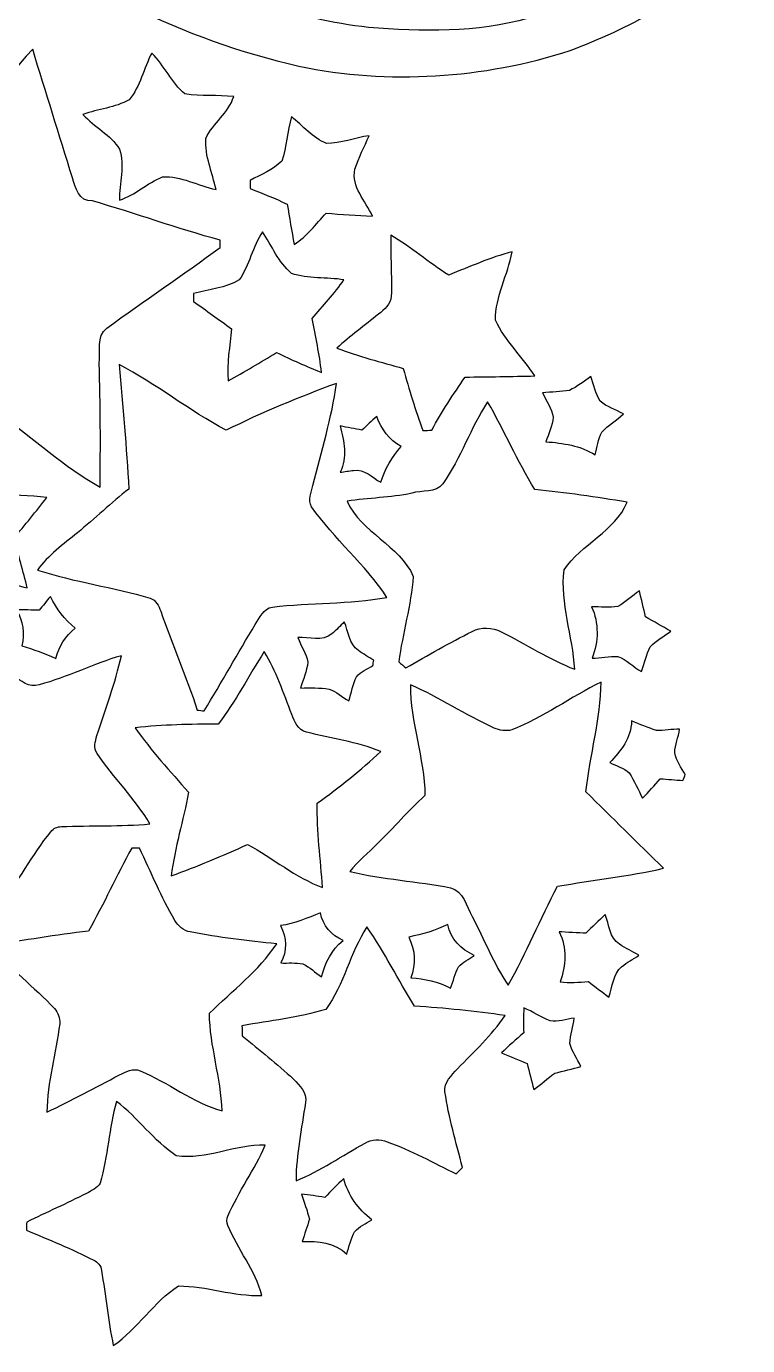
# Model space of a CAD drawing. Header units: centimetres. Extents: x -9.5 to 9.3, y -15.6 to 14.5.
# Drawn here: x -0.2 to 9.25, y -15.61 to 1.68 of the extents above; entities that cross this region are included whole.
import ezdxf

# ---------------------------------------------------------------- set-up
doc = ezdxf.new("R2010")
doc.units = ezdxf.units.CM
doc.header["$MEASUREMENT"] = 0
doc.layers.add('Layer 1', color=7, linetype='Continuous')

msp = doc.modelspace()

# ---------------------------------------------------------------- linework, layer by layer
at = {"layer": 'Layer 1', "color": 8}
for points, knots in [([(0.01517, 14.34324), (0.11712, 14.46036), (0.27376, 14.41909), (0.40922, 14.43073), (0.40922, 14.43073), (0.42968, 14.15415), (0.44027, 13.87722), (0.44168, 13.59958), (0.44168, 13.59958), (0.44415, 10.24961), (0.43427, 6.89857), (0.44521, 3.54894), (0.44521, 3.54894), (1.14018, 4.15502), (1.66723, 4.93254), (2.3682, 5.53438), (2.3682, 5.53438), (2.91289, 6.02827), (3.59022, 6.37117), (4.30953, 6.52074), (4.30953, 6.52074), (4.70041, 6.58283), (5.11881, 6.63469), (5.49522, 6.47947), (5.49522, 6.47947), (5.79473, 6.35882), (6.06778, 6.13904), (6.19372, 5.8353), (6.19372, 5.8353), (6.48723, 5.26415), (6.35317, 4.56106), (6.01486, 4.03931), (6.01486, 4.03931), (5.72664, 3.57681), (5.27826, 3.23709), (4.79425, 3.00073), (4.79425, 3.00073), (3.77896, 2.56364), (2.64654, 2.65606), (1.57021, 2.60385), (1.57021, 2.60385), (1.57092, 2.57528), (1.57268, 2.51883), (1.57339, 2.49026), (1.57339, 2.49026), (2.44687, 2.1276), (3.33693, 1.77059), (4.2859, 1.67146), (4.2859, 1.67146), (4.98404, 1.61325), (5.70442, 1.59844), (6.38422, 1.79246), (6.38422, 1.79246), (7.24076, 1.99566), (8.04122, 2.40312), (8.73301, 2.94428), (8.73301, 2.94428), (8.84802, 3.03989), (8.99089, 3.08822), (9.12918, 3.14078), (9.12918, 3.14078), (9.17434, 3.06634), (9.23325, 2.99579), (9.25371, 2.90901), (9.25371, 2.90901), (9.24842, 2.77671), (9.1627, 2.65994), (9.0618, 2.58022), (9.0618, 2.58022), (8.42292, 2.06199), (7.6962, 1.65594), (6.92714, 1.36737), (6.92714, 1.36737), (5.78697, 0.99801), (4.55048, 0.92075), (3.37502, 1.16134), (3.37502, 1.16134), (2.61514, 1.33809), (1.87466, 1.59773), (1.17898, 1.95227), (1.17898, 1.95227), (0.81104, 2.12337), (0.48613, 2.40806), (0.09525, 2.51531), (0.09525, 2.51531), (-0.42122, 2.13219), (-0.96061, 1.77059), (-1.55646, 1.52012), (-1.55646, 1.52012), (-2.54, 1.06574), (-3.58563, 0.74401), (-4.65384, 0.56515), (-4.65384, 0.56515), (-5.51674, 0.44626), (-6.41421, 0.41275), (-7.25488, 0.67733), (-7.25488, 0.67733), (-8.02076, 0.91264), (-8.82086, 1.20544), (-9.39094, 1.79211), (-9.39094, 1.79211), (-9.52006, 1.89689), (-9.44316, 2.06269), (-9.3786, 2.17876), (-9.3786, 2.17876), (-9.3218, 2.29623), (-9.19339, 2.39959), (-9.05722, 2.37031), (-9.05722, 2.37031), (-8.91434, 2.2987), (-8.81063, 2.17099), (-8.68504, 2.07504), (-8.68504, 2.07504), (-8.02005, 1.52823), (-7.1695, 1.29011), (-6.33801, 1.13736), (-6.33801, 1.13736), (-5.34, 0.96802), (-4.32999, 1.16311), (-3.36691, 1.42558), (-3.36691, 1.42558), (-2.35585, 1.71697), (-1.34832, 2.09197), (-0.48013, 2.69769), (-0.48013, 2.69769), (-1.18075, 2.8889), (-1.91558, 2.75237), (-2.62855, 2.8388), (-2.62855, 2.8388), (-3.41806, 2.93793), (-4.23192, 3.13055), (-4.87292, 3.62832), (-4.87292, 3.62832), (-5.49134, 4.10034), (-5.85682, 4.98193), (-5.55484, 5.73193), (-5.55484, 5.73193), (-5.42325, 6.13234), (-5.12974, 6.45619), (-4.78861, 6.69184), (-4.78861, 6.69184), (-4.28872, 6.9596), (-3.69147, 6.98712), (-3.14396, 6.87776), (-3.14396, 6.87776), (-2.38125, 6.69607), (-1.75013, 6.17961), (-1.22978, 5.61375), (-1.22978, 5.61375), (-0.78881, 5.14315), (-0.47061, 4.57835), (-0.16828, 4.01355), (-0.16828, 4.01355), (-0.09878, 4.572), (-0.12629, 5.13609), (-0.12241, 5.69736), (-0.12241, 5.69736), (-0.13547, 8.39505), (-0.10054, 11.09345), (-0.14146, 13.79079), (-0.14146, 13.79079), (-0.11077, 13.97353), (-0.18627, 14.23282), (0.01517, 14.34324), (0.01517, 14.34324), (0.01517, 14.34324), (0.01517, 14.34324), (0.01517, 14.34324)], [0, 0, 0, 0, 0.02325581, 0.02325581, 0.02325581, 0.02325581, 0.04651163, 0.04651163, 0.04651163, 0.04651163, 0.06976744, 0.06976744, 0.06976744, 0.06976744, 0.09302326, 0.09302326, 0.09302326, 0.09302326, 0.11627907, 0.11627907, 0.11627907, 0.11627907, 0.13953488, 0.13953488, 0.13953488, 0.13953488, 0.1627907, 0.1627907, 0.1627907, 0.1627907, 0.18604651, 0.18604651, 0.18604651, 0.18604651, 0.20930233, 0.20930233, 0.20930233, 0.20930233, 0.23255814, 0.23255814, 0.23255814, 0.23255814, 0.25581395, 0.25581395, 0.25581395, 0.25581395, 0.27906977, 0.27906977, 0.27906977, 0.27906977, 0.30232558, 0.30232558, 0.30232558, 0.30232558, 0.3255814, 0.3255814, 0.3255814, 0.3255814, 0.34883721, 0.34883721, 0.34883721, 0.34883721, 0.37209302, 0.37209302, 0.37209302, 0.37209302, 0.39534884, 0.39534884, 0.39534884, 0.39534884, 0.41860465, 0.41860465, 0.41860465, 0.41860465, 0.44186047, 0.44186047, 0.44186047, 0.44186047, 0.46511628, 0.46511628, 0.46511628, 0.46511628, 0.48837209, 0.48837209, 0.48837209, 0.48837209, 0.51162791, 0.51162791, 0.51162791, 0.51162791, 0.53488372, 0.53488372, 0.53488372, 0.53488372, 0.55813953, 0.55813953, 0.55813953, 0.55813953, 0.58139535, 0.58139535, 0.58139535, 0.58139535, 0.60465116, 0.60465116, 0.60465116, 0.60465116, 0.62790698, 0.62790698, 0.62790698, 0.62790698, 0.65116279, 0.65116279, 0.65116279, 0.65116279, 0.6744186, 0.6744186, 0.6744186, 0.6744186, 0.69767442, 0.69767442, 0.69767442, 0.69767442, 0.72093023, 0.72093023, 0.72093023, 0.72093023, 0.74418605, 0.74418605, 0.74418605, 0.74418605, 0.76744186, 0.76744186, 0.76744186, 0.76744186, 0.79069767, 0.79069767, 0.79069767, 0.79069767, 0.81395349, 0.81395349, 0.81395349, 0.81395349, 0.8372093, 0.8372093, 0.8372093, 0.8372093, 0.86046512, 0.86046512, 0.86046512, 0.86046512, 0.88372093, 0.88372093, 0.88372093, 0.88372093, 0.90697674, 0.90697674, 0.90697674, 0.90697674, 0.93023256, 0.93023256, 0.93023256, 0.93023256, 0.95348837, 0.95348837, 0.95348837, 0.95348837, 1, 1, 1, 1]), ([(-1.27635, -0.20602), (-0.84737, 0.29104), (-0.57644, 0.91475), (-0.11289, 1.38324), (-0.11289, 1.38324), (0.05715, 0.82162), (0.23354, 0.26176), (0.4064, -0.29951), (0.4064, -0.29951), (0.45014, -0.42757), (0.48225, -0.6163), (0.66993, -0.60431), (0.66993, -0.60431), (1.23155, -0.76376), (1.77976, -0.96696), (2.34315, -1.11831), (2.34315, -1.11831), (2.3435, -1.14194), (2.34386, -1.18921), (2.34421, -1.21285), (2.34421, -1.21285), (1.8542, -1.57339), (1.34902, -1.91276), (0.85796, -2.27118), (0.85796, -2.27118), (0.71649, -2.37843), (0.77788, -2.58269), (0.75741, -2.73297), (0.75741, -2.73297), (0.77505, -3.27378), (0.77505, -3.81459), (0.76906, -4.35575), (0.76906, -4.35575), (0.29563, -4.08869), (-0.1016, -3.71193), (-0.54645, -3.4036), (-0.54645, -3.4036), (-0.67275, -3.33163), (-0.7934, -3.17288), (-0.95568, -3.20851), (-0.95568, -3.20851), (-1.55822, -3.39231), (-2.13572, -3.65513), (-2.74849, -3.80612), (-2.74849, -3.80612), (-2.58374, -3.21522), (-2.35797, -2.64372), (-2.17029, -2.06022), (-2.17029, -2.06022), (-2.15406, -1.99072), (-2.12443, -1.91135), (-2.16359, -1.84468), (-2.16359, -1.84468), (-2.51178, -1.29152), (-2.95698, -0.80363), (-3.28507, -0.23813), (-3.28507, -0.23813), (-2.67899, -0.22225), (-2.07257, -0.22578), (-1.4665, -0.248), (-1.4665, -0.248), (-1.40229, -0.24659), (-1.32644, -0.25612), (-1.27635, -0.20602)], [0, 0, 0, 0, 0.05882353, 0.05882353, 0.05882353, 0.05882353, 0.11764706, 0.11764706, 0.11764706, 0.11764706, 0.17647059, 0.17647059, 0.17647059, 0.17647059, 0.23529412, 0.23529412, 0.23529412, 0.23529412, 0.29411765, 0.29411765, 0.29411765, 0.29411765, 0.35294118, 0.35294118, 0.35294118, 0.35294118, 0.41176471, 0.41176471, 0.41176471, 0.41176471, 0.47058824, 0.47058824, 0.47058824, 0.47058824, 0.52941176, 0.52941176, 0.52941176, 0.52941176, 0.58823529, 0.58823529, 0.58823529, 0.58823529, 0.64705882, 0.64705882, 0.64705882, 0.64705882, 0.70588235, 0.70588235, 0.70588235, 0.70588235, 0.76470588, 0.76470588, 0.76470588, 0.76470588, 0.82352941, 0.82352941, 0.82352941, 0.82352941, 0.88235294, 0.88235294, 0.88235294, 0.88235294, 1, 1, 1, 1]), ([(1.44639, 1.33491), (1.61114, 1.17404), (1.70462, 0.94615), (1.88172, 0.79869), (1.88172, 0.79869), (2.09232, 0.76588), (2.30752, 0.78528), (2.51989, 0.76482), (2.51989, 0.76482), (2.45357, 0.54575), (2.24614, 0.41734), (2.15547, 0.21449), (2.15547, 0.21449), (2.1403, -0.01764), (2.24049, -0.23178), (2.28812, -0.45403), (2.28812, -0.45403), (2.05105, -0.41028), (1.83444, -0.26917), (1.58679, -0.28857), (1.58679, -0.28857), (1.38783, -0.36759), (1.22978, -0.5274), (1.02376, -0.59337), (1.02376, -0.59337), (1.01882, -0.37218), (1.09643, -0.14076), (1.02306, 0.07267), (1.02306, 0.07267), (0.91087, 0.26811), (0.69074, 0.36442), (0.54469, 0.53093), (0.54469, 0.53093), (0.74471, 0.59937), (0.96449, 0.61807), (1.15111, 0.72108), (1.15111, 0.72108), (1.29399, 0.90064), (1.34232, 1.13312), (1.44639, 1.33491)], [0, 0, 0, 0, 0.09090909, 0.09090909, 0.09090909, 0.09090909, 0.18181818, 0.18181818, 0.18181818, 0.18181818, 0.27272727, 0.27272727, 0.27272727, 0.27272727, 0.36363636, 0.36363636, 0.36363636, 0.36363636, 0.45454545, 0.45454545, 0.45454545, 0.45454545, 0.54545455, 0.54545455, 0.54545455, 0.54545455, 0.63636364, 0.63636364, 0.63636364, 0.63636364, 0.72727273, 0.72727273, 0.72727273, 0.72727273, 0.81818182, 0.81818182, 0.81818182, 0.81818182, 1, 1, 1, 1]), ([(3.14889, -0.0822), (3.21698, 0.10513), (3.22298, 0.30939), (3.2766, 0.5013), (3.2766, 0.5013), (3.42618, 0.381), (3.55318, 0.22225), (3.73592, 0.15028), (3.73592, 0.15028), (3.92501, 0.1457), (4.10633, 0.22789), (4.29401, 0.24977), (4.29401, 0.24977), (4.23404, 0.10372), (4.15537, -0.03528), (4.10916, -0.18662), (4.10916, -0.18662), (4.05518, -0.42333), (4.25062, -0.60043), (4.3374, -0.80186), (4.3374, -0.80186), (4.13456, -0.79869), (3.93206, -0.77929), (3.73027, -0.76306), (3.73027, -0.76306), (3.59974, -0.90911), (3.47698, -1.06609), (3.31258, -1.17616), (3.31258, -1.17616), (3.27978, -0.99977), (3.25014, -0.82303), (3.22157, -0.64594), (3.22157, -0.64594), (3.06176, -0.57079), (2.89772, -0.50659), (2.73438, -0.44062), (2.73438, -0.44062), (2.73438, -0.41416), (2.73473, -0.36089), (2.73473, -0.33443), (2.73473, -0.33443), (2.87584, -0.25718), (3.03565, -0.20038), (3.14889, -0.0822)], [0, 0, 0, 0, 0.08333333, 0.08333333, 0.08333333, 0.08333333, 0.16666667, 0.16666667, 0.16666667, 0.16666667, 0.25, 0.25, 0.25, 0.25, 0.33333333, 0.33333333, 0.33333333, 0.33333333, 0.41666667, 0.41666667, 0.41666667, 0.41666667, 0.5, 0.5, 0.5, 0.5, 0.58333333, 0.58333333, 0.58333333, 0.58333333, 0.66666667, 0.66666667, 0.66666667, 0.66666667, 0.75, 0.75, 0.75, 0.75, 0.83333333, 0.83333333, 0.83333333, 0.83333333, 1, 1, 1, 1]), ([(2.59186, -1.63901), (2.72732, -1.44709), (2.76578, -1.20297), (2.89913, -1.00859), (2.89913, -1.00859), (3.01872, -1.19274), (3.10727, -1.40899), (3.27731, -1.55293), (3.27731, -1.55293), (3.49568, -1.63195), (3.73697, -1.59949), (3.96452, -1.63865), (3.96452, -1.63865), (3.83999, -1.81892), (3.68653, -1.97591), (3.5493, -2.1463), (3.5493, -2.1463), (3.59057, -2.38054), (3.64525, -2.61267), (3.66959, -2.85044), (3.66959, -2.85044), (3.47027, -2.77283), (3.27554, -2.68323), (3.08222, -2.59256), (3.08222, -2.59256), (2.87161, -2.71815), (2.66136, -2.8448), (2.44581, -2.96192), (2.44581, -2.96192), (2.42746, -2.73297), (2.4705, -2.50613), (2.49132, -2.2793), (2.49132, -2.2793), (2.32516, -2.16041), (2.15935, -2.04047), (1.99425, -1.92017), (1.99425, -1.92017), (1.99461, -1.89477), (1.99496, -1.84397), (1.99531, -1.81857), (1.99531, -1.81857), (2.19287, -1.7586), (2.41406, -1.74907), (2.59186, -1.63901)], [0, 0, 0, 0, 0.08333333, 0.08333333, 0.08333333, 0.08333333, 0.16666667, 0.16666667, 0.16666667, 0.16666667, 0.25, 0.25, 0.25, 0.25, 0.33333333, 0.33333333, 0.33333333, 0.33333333, 0.41666667, 0.41666667, 0.41666667, 0.41666667, 0.5, 0.5, 0.5, 0.5, 0.58333333, 0.58333333, 0.58333333, 0.58333333, 0.66666667, 0.66666667, 0.66666667, 0.66666667, 0.75, 0.75, 0.75, 0.75, 0.83333333, 0.83333333, 0.83333333, 0.83333333, 1, 1, 1, 1]), ([(4.57729, -1.05339), (4.84434, -1.2065), (5.07471, -1.41393), (5.33682, -1.5748), (5.33682, -1.5748), (5.61164, -1.46826), (5.88116, -1.34408), (6.16797, -1.27106), (6.16797, -1.27106), (6.11223, -1.57445), (5.94995, -1.85349), (5.94924, -2.16711), (5.94924, -2.16711), (6.07907, -2.43769), (6.30061, -2.64795), (6.46501, -2.89701), (6.46501, -2.89701), (6.16056, -2.90583), (5.85646, -2.90971), (5.55272, -2.91253), (5.55272, -2.91253), (5.39926, -3.13902), (5.24051, -3.36338), (5.11669, -3.60821), (5.11669, -3.60821), (5.07718, -3.60998), (5.03802, -3.61244), (4.99921, -3.61491), (4.99921, -3.61491), (4.90149, -3.34751), (4.81789, -3.07481), (4.74133, -2.80106), (4.74133, -2.80106), (4.451, -2.71357), (4.15466, -2.64478), (3.87209, -2.53224), (3.87209, -2.53224), (4.04707, -2.37596), (4.23333, -2.23308), (4.41889, -2.0895), (4.41889, -2.0895), (4.49298, -2.02812), (4.58011, -1.95827), (4.58505, -1.85385), (4.58505, -1.85385), (4.5907, -1.58679), (4.57553, -1.31974), (4.57729, -1.05339)], [0, 0, 0, 0, 0.07692308, 0.07692308, 0.07692308, 0.07692308, 0.15384615, 0.15384615, 0.15384615, 0.15384615, 0.23076923, 0.23076923, 0.23076923, 0.23076923, 0.30769231, 0.30769231, 0.30769231, 0.30769231, 0.38461538, 0.38461538, 0.38461538, 0.38461538, 0.46153846, 0.46153846, 0.46153846, 0.46153846, 0.53846154, 0.53846154, 0.53846154, 0.53846154, 0.61538462, 0.61538462, 0.61538462, 0.61538462, 0.69230769, 0.69230769, 0.69230769, 0.69230769, 0.76923077, 0.76923077, 0.76923077, 0.76923077, 0.84615385, 0.84615385, 0.84615385, 0.84615385, 1, 1, 1, 1]), ([(1.01706, -2.74884), (1.50671, -2.99932), (1.93322, -3.35562), (2.42182, -3.60962), (2.42182, -3.60962), (2.88996, -3.37502), (3.37679, -3.17606), (3.86821, -2.99544), (3.86821, -2.99544), (3.80436, -3.44981), (3.66748, -3.88902), (3.55565, -4.33282), (3.55565, -4.33282), (3.54401, -4.42383), (3.48791, -4.52614), (3.54013, -4.61222), (3.54013, -4.61222), (3.83752, -5.03379), (4.2418, -5.37034), (4.52755, -5.80037), (4.52755, -5.80037), (4.0319, -5.89033), (3.52531, -5.86881), (3.02648, -5.92631), (3.02648, -5.92631), (2.90936, -5.94466), (2.86209, -6.06919), (2.80211, -6.15491), (2.80211, -6.15491), (2.57634, -6.53097), (2.3622, -6.91409), (2.13254, -7.28768), (2.13254, -7.28768), (2.10996, -7.28521), (2.06516, -7.28063), (2.04294, -7.27816), (2.04294, -7.27816), (1.89865, -6.84001), (1.71521, -6.41632), (1.56422, -5.98099), (1.56422, -5.98099), (1.53705, -5.91326), (1.50248, -5.83389), (1.42734, -5.8106), (1.42734, -5.8106), (0.94015, -5.66526), (0.43251, -5.59999), (-0.05115, -5.4416), (-0.05115, -5.4416), (0.08925, -5.2451), (0.28857, -5.10469), (0.47272, -4.95229), (0.47272, -4.95229), (0.70132, -4.76638), (0.91228, -4.55895), (1.14723, -4.38044), (1.14723, -4.38044), (1.11654, -3.8354), (1.06468, -3.29212), (1.01706, -2.74884)], [0, 0, 0, 0, 0.0625, 0.0625, 0.0625, 0.0625, 0.125, 0.125, 0.125, 0.125, 0.1875, 0.1875, 0.1875, 0.1875, 0.25, 0.25, 0.25, 0.25, 0.3125, 0.3125, 0.3125, 0.3125, 0.375, 0.375, 0.375, 0.375, 0.4375, 0.4375, 0.4375, 0.4375, 0.5, 0.5, 0.5, 0.5, 0.5625, 0.5625, 0.5625, 0.5625, 0.625, 0.625, 0.625, 0.625, 0.6875, 0.6875, 0.6875, 0.6875, 0.75, 0.75, 0.75, 0.75, 0.8125, 0.8125, 0.8125, 0.8125, 0.875, 0.875, 0.875, 0.875, 1, 1, 1, 1]), ([(6.92009, -3.08857), (7.01957, -3.03706), (7.10953, -2.96933), (7.2009, -2.90513), (7.2009, -2.90513), (7.23935, -3.01272), (7.25558, -3.13161), (7.32155, -3.22721), (7.32155, -3.22721), (7.40763, -3.30623), (7.52546, -3.33869), (7.62635, -3.39513), (7.62635, -3.39513), (7.53745, -3.48192), (7.42491, -3.54224), (7.34307, -3.63573), (7.34307, -3.63573), (7.29333, -3.72674), (7.28486, -3.83364), (7.2577, -3.93383), (7.2577, -3.93383), (7.06296, -3.81), (6.83613, -3.77649), (6.61106, -3.76096), (6.61106, -3.76096), (6.64598, -3.65513), (6.69678, -3.55212), (6.7056, -3.43994), (6.7056, -3.43994), (6.68902, -3.32281), (6.61458, -3.22439), (6.56766, -3.1182), (6.56766, -3.1182), (6.68549, -3.10762), (6.80226, -3.10444), (6.92009, -3.08857)], [0, 0, 0, 0, 0.1, 0.1, 0.1, 0.1, 0.2, 0.2, 0.2, 0.2, 0.3, 0.3, 0.3, 0.3, 0.4, 0.4, 0.4, 0.4, 0.5, 0.5, 0.5, 0.5, 0.6, 0.6, 0.6, 0.6, 0.7, 0.7, 0.7, 0.7, 0.8, 0.8, 0.8, 0.8, 1, 1, 1, 1]), ([(5.26133, -4.31094), (5.49416, -3.97404), (5.62504, -3.57964), (5.84729, -3.23603), (5.84729, -3.23603), (6.06284, -3.61421), (6.23746, -4.01461), (6.46395, -4.38644), (6.46395, -4.38644), (6.86964, -4.42419), (7.27181, -4.48945), (7.67468, -4.55048), (7.67468, -4.55048), (7.51911, -4.93642), (7.07108, -5.10046), (6.85024, -5.43877), (6.85024, -5.43877), (6.79379, -5.87693), (6.96348, -6.30626), (6.98888, -6.74229), (6.98888, -6.74229), (6.65092, -6.61282), (6.34682, -6.41209), (6.02509, -6.24981), (6.02509, -6.24981), (5.90691, -6.19266), (5.76086, -6.18102), (5.64339, -6.24522), (5.64339, -6.24522), (5.35093, -6.39763), (5.0606, -6.55602), (4.77732, -6.72536), (4.77732, -6.72536), (4.74557, -6.6989), (4.71417, -6.67314), (4.68277, -6.64704), (4.68277, -6.64704), (4.73251, -6.27098), (4.84505, -5.90303), (4.87151, -5.5245), (4.87151, -5.5245), (4.693, -5.11175), (4.18747, -4.95124), (4.00614, -4.53849), (4.00614, -4.53849), (4.28731, -4.49721), (4.57271, -4.49263), (4.85211, -4.43618), (4.85211, -4.43618), (4.98157, -4.38926), (5.16996, -4.43759), (5.26133, -4.31094)], [0, 0, 0, 0, 0.07142857, 0.07142857, 0.07142857, 0.07142857, 0.14285714, 0.14285714, 0.14285714, 0.14285714, 0.21428571, 0.21428571, 0.21428571, 0.21428571, 0.28571429, 0.28571429, 0.28571429, 0.28571429, 0.35714286, 0.35714286, 0.35714286, 0.35714286, 0.42857143, 0.42857143, 0.42857143, 0.42857143, 0.5, 0.5, 0.5, 0.5, 0.57142857, 0.57142857, 0.57142857, 0.57142857, 0.64285714, 0.64285714, 0.64285714, 0.64285714, 0.71428571, 0.71428571, 0.71428571, 0.71428571, 0.78571429, 0.78571429, 0.78571429, 0.78571429, 0.85714286, 0.85714286, 0.85714286, 0.85714286, 1, 1, 1, 1]), ([(4.19982, -3.60856), (4.26367, -3.54718), (4.32788, -3.4865), (4.39455, -3.42829), (4.39455, -3.42829), (4.45523, -3.59269), (4.55577, -3.74015), (4.71523, -3.82199), (4.71523, -3.82199), (4.59246, -3.95817), (4.5018, -4.11586), (4.44747, -4.29189), (4.44747, -4.29189), (4.33529, -4.22945), (4.23157, -4.1088), (4.09081, -4.13667), (4.09081, -4.13667), (4.03119, -4.14267), (3.97228, -4.15219), (3.91336, -4.15996), (3.91336, -4.15996), (4.01249, -3.96416), (3.96769, -3.75426), (3.91548, -3.55353), (3.91548, -3.55353), (4.01073, -3.57293), (4.10316, -3.59022), (4.19982, -3.60856)], [0, 0, 0, 0, 0.125, 0.125, 0.125, 0.125, 0.25, 0.25, 0.25, 0.25, 0.375, 0.375, 0.375, 0.375, 0.5, 0.5, 0.5, 0.5, 0.625, 0.625, 0.625, 0.625, 0.75, 0.75, 0.75, 0.75, 1, 1, 1, 1]), ([(-1.06645, -3.93559), (-1.02588, -3.93629), (-0.98531, -3.93735), (-0.94439, -3.93876), (-0.94439, -3.93876), (-0.83608, -4.11092), (-0.72637, -4.28272), (-0.6156, -4.45382), (-0.6156, -4.45382), (-0.38629, -4.46264), (-0.15558, -4.46299), (0.07338, -4.48945), (0.07338, -4.48945), (-0.06809, -4.67289), (-0.21696, -4.85105), (-0.36301, -5.03096), (-0.36301, -5.03096), (-0.30021, -5.24475), (-0.23742, -5.45888), (-0.18627, -5.67619), (-0.18627, -5.67619), (-0.41628, -5.6261), (-0.62653, -5.49592), (-0.85972, -5.46664), (-0.85972, -5.46664), (-1.04987, -5.5372), (-1.19839, -5.68678), (-1.36031, -5.80566), (-1.36031, -5.80566), (-1.37654, -5.79508), (-1.4097, -5.77427), (-1.42593, -5.76368), (-1.42593, -5.76368), (-1.44745, -5.55131), (-1.36807, -5.32095), (-1.44886, -5.11669), (-1.44886, -5.11669), (-1.59068, -4.95759), (-1.79211, -4.86163), (-1.92229, -4.69018), (-1.92229, -4.69018), (-1.71556, -4.61116), (-1.47673, -4.61081), (-1.28164, -4.50356), (-1.28164, -4.50356), (-1.17193, -4.33423), (-1.12818, -4.1275), (-1.06645, -3.93559)], [0, 0, 0, 0, 0.07692308, 0.07692308, 0.07692308, 0.07692308, 0.15384615, 0.15384615, 0.15384615, 0.15384615, 0.23076923, 0.23076923, 0.23076923, 0.23076923, 0.30769231, 0.30769231, 0.30769231, 0.30769231, 0.38461538, 0.38461538, 0.38461538, 0.38461538, 0.46153846, 0.46153846, 0.46153846, 0.46153846, 0.53846154, 0.53846154, 0.53846154, 0.53846154, 0.61538462, 0.61538462, 0.61538462, 0.61538462, 0.69230769, 0.69230769, 0.69230769, 0.69230769, 0.76923077, 0.76923077, 0.76923077, 0.76923077, 0.84615385, 0.84615385, 0.84615385, 0.84615385, 1, 1, 1, 1]), ([(-0.02822, -5.969), (0.01976, -5.90832), (0.06809, -5.84835), (0.11747, -5.78944), (0.11747, -5.78944), (0.19756, -5.9496), (0.30515, -6.09071), (0.44344, -6.20571), (0.44344, -6.20571), (0.31538, -6.30661), (0.22895, -6.44172), (0.18733, -6.60012), (0.18733, -6.60012), (0.04586, -6.52956), (-0.10583, -6.48406), (-0.25576, -6.43678), (-0.25576, -6.43678), (-0.21343, -6.2738), (-0.2413, -6.1087), (-0.32456, -5.96336), (-0.32456, -5.96336), (-0.22543, -5.96441), (-0.12841, -5.96512), (-0.02822, -5.969)], [0, 0, 0, 0, 0.14285714, 0.14285714, 0.14285714, 0.14285714, 0.28571429, 0.28571429, 0.28571429, 0.28571429, 0.42857143, 0.42857143, 0.42857143, 0.42857143, 0.57142857, 0.57142857, 0.57142857, 0.57142857, 0.71428571, 0.71428571, 0.71428571, 0.71428571, 1, 1, 1, 1]), ([(7.55438, -5.92032), (7.65634, -5.86387), (7.73959, -5.77956), (7.83519, -5.71359), (7.83519, -5.71359), (7.86342, -5.82754), (7.88917, -5.94113), (7.91774, -6.05614), (7.91774, -6.05614), (8.0264, -6.11964), (8.13682, -6.18102), (8.24724, -6.2424), (8.24724, -6.2424), (8.15728, -6.3119), (8.05251, -6.36411), (7.97701, -6.45019), (7.97701, -6.45019), (7.92586, -6.55179), (7.90081, -6.66644), (7.86236, -6.77369), (7.86236, -6.77369), (7.75723, -6.7116), (7.67009, -6.61776), (7.55438, -6.57613), (7.55438, -6.57613), (7.44114, -6.57049), (7.32896, -6.59412), (7.21607, -6.59694), (7.21607, -6.59694), (7.30215, -6.37893), (7.30638, -6.13728), (7.20937, -5.92208), (7.20937, -5.92208), (7.32402, -5.92173), (7.44008, -5.94007), (7.55438, -5.92032)], [0, 0, 0, 0, 0.1, 0.1, 0.1, 0.1, 0.2, 0.2, 0.2, 0.2, 0.3, 0.3, 0.3, 0.3, 0.4, 0.4, 0.4, 0.4, 0.5, 0.5, 0.5, 0.5, 0.6, 0.6, 0.6, 0.6, 0.7, 0.7, 0.7, 0.7, 0.8, 0.8, 0.8, 0.8, 1, 1, 1, 1]), ([(3.80682, -6.27733), (3.86468, -6.22935), (3.91583, -6.17361), (3.9691, -6.12069), (3.9691, -6.12069), (4.02272, -6.24875), (4.03225, -6.41103), (4.15431, -6.4957), (4.15431, -6.4957), (4.21816, -6.54297), (4.28731, -6.58248), (4.35504, -6.62481), (4.35504, -6.62481), (4.35222, -6.64245), (4.34657, -6.67738), (4.34375, -6.69502), (4.34375, -6.69502), (4.27002, -6.73876), (4.18641, -6.77333), (4.12926, -6.83966), (4.12926, -6.83966), (4.07776, -6.93808), (4.064, -7.05238), (4.02837, -7.15751), (4.02837, -7.15751), (3.94229, -7.106), (3.86503, -7.03792), (3.77084, -7.00193), (3.77084, -7.00193), (3.64596, -6.98253), (3.52143, -6.985), (3.39654, -6.98888), (3.39654, -6.98888), (3.42865, -6.87634), (3.4798, -6.76769), (3.49074, -6.65057), (3.49074, -6.65057), (3.47098, -6.5345), (3.40219, -6.43467), (3.35844, -6.32742), (3.35844, -6.32742), (3.50591, -6.31472), (3.68476, -6.38669), (3.80682, -6.27733)], [0, 0, 0, 0, 0.08333333, 0.08333333, 0.08333333, 0.08333333, 0.16666667, 0.16666667, 0.16666667, 0.16666667, 0.25, 0.25, 0.25, 0.25, 0.33333333, 0.33333333, 0.33333333, 0.33333333, 0.41666667, 0.41666667, 0.41666667, 0.41666667, 0.5, 0.5, 0.5, 0.5, 0.58333333, 0.58333333, 0.58333333, 0.58333333, 0.66666667, 0.66666667, 0.66666667, 0.66666667, 0.75, 0.75, 0.75, 0.75, 0.83333333, 0.83333333, 0.83333333, 0.83333333, 1, 1, 1, 1]), ([(-1.15394, -6.30273), (-0.86995, -6.44031), (-0.63571, -6.65903), (-0.37077, -6.82766), (-0.37077, -6.82766), (-0.26846, -6.8894), (-0.16475, -6.99417), (-0.02787, -6.94443), (-0.02787, -6.94443), (0.34078, -6.84883), (0.68086, -6.66821), (1.04775, -6.56555), (1.04775, -6.56555), (0.96837, -6.92256), (0.8382, -7.26475), (0.72743, -7.61259), (0.72743, -7.61259), (0.70767, -7.68667), (0.67451, -7.77593), (0.72884, -7.84437), (0.72884, -7.84437), (0.94509, -8.16363), (1.22449, -8.43774), (1.42275, -8.77006), (1.42275, -8.77006), (1.03646, -8.80145), (0.64911, -8.78981), (0.26282, -8.80498), (0.26282, -8.80498), (0.20779, -8.80428), (0.15734, -8.82826), (0.12488, -8.87236), (0.12488, -8.87236), (-0.12841, -9.17293), (-0.28998, -9.54299), (-0.56833, -9.82345), (-0.56833, -9.82345), (-0.70414, -9.51547), (-0.78528, -9.18704), (-0.89606, -8.87024), (-0.89606, -8.87024), (-0.92745, -8.78346), (-0.96838, -8.68892), (-1.05586, -8.64588), (-1.05586, -8.64588), (-1.40935, -8.49912), (-1.80763, -8.47408), (-2.15053, -8.30121), (-2.15053, -8.30121), (-1.83833, -8.01476), (-1.46473, -7.80627), (-1.14688, -7.52651), (-1.14688, -7.52651), (-1.13877, -7.11835), (-1.18145, -6.71019), (-1.15394, -6.30273)], [0, 0, 0, 0, 0.06666667, 0.06666667, 0.06666667, 0.06666667, 0.13333333, 0.13333333, 0.13333333, 0.13333333, 0.2, 0.2, 0.2, 0.2, 0.26666667, 0.26666667, 0.26666667, 0.26666667, 0.33333333, 0.33333333, 0.33333333, 0.33333333, 0.4, 0.4, 0.4, 0.4, 0.46666667, 0.46666667, 0.46666667, 0.46666667, 0.53333333, 0.53333333, 0.53333333, 0.53333333, 0.6, 0.6, 0.6, 0.6, 0.66666667, 0.66666667, 0.66666667, 0.66666667, 0.73333333, 0.73333333, 0.73333333, 0.73333333, 0.8, 0.8, 0.8, 0.8, 0.86666667, 0.86666667, 0.86666667, 0.86666667, 1, 1, 1, 1]), ([(2.31704, -7.46125), (2.54706, -7.16351), (2.71639, -6.82625), (2.92029, -6.51157), (2.92029, -6.51157), (3.07834, -6.76734), (3.17288, -7.05591), (3.28048, -7.33531), (3.28048, -7.33531), (3.31858, -7.42809), (3.36127, -7.54415), (3.47345, -7.56532), (3.47345, -7.56532), (3.79695, -7.65316), (4.13491, -7.69056), (4.44676, -7.81967), (4.44676, -7.81967), (4.18606, -8.06415), (3.90737, -8.28957), (3.61562, -8.4963), (3.61562, -8.4963), (3.60539, -8.86707), (3.65866, -9.23396), (3.68476, -9.60332), (3.68476, -9.60332), (3.3274, -9.47138), (3.0353, -9.21667), (2.70228, -9.03887), (2.70228, -9.03887), (2.37349, -9.18598), (2.04188, -9.3285), (1.70215, -9.44915), (1.70215, -9.44915), (1.74625, -9.07838), (1.86196, -8.72173), (1.92758, -8.35519), (1.92758, -8.35519), (1.69051, -8.0772), (1.43545, -7.81262), (1.23084, -7.50958), (1.23084, -7.50958), (1.59173, -7.46831), (1.95439, -7.46337), (2.31704, -7.46125)], [0, 0, 0, 0, 0.08333333, 0.08333333, 0.08333333, 0.08333333, 0.16666667, 0.16666667, 0.16666667, 0.16666667, 0.25, 0.25, 0.25, 0.25, 0.33333333, 0.33333333, 0.33333333, 0.33333333, 0.41666667, 0.41666667, 0.41666667, 0.41666667, 0.5, 0.5, 0.5, 0.5, 0.58333333, 0.58333333, 0.58333333, 0.58333333, 0.66666667, 0.66666667, 0.66666667, 0.66666667, 0.75, 0.75, 0.75, 0.75, 0.83333333, 0.83333333, 0.83333333, 0.83333333, 1, 1, 1, 1]), ([(6.16338, -7.53604), (6.57542, -7.37059), (6.93843, -7.10918), (7.33319, -6.90951), (7.33319, -6.90951), (7.32966, -7.39528), (7.18644, -7.8673), (7.13528, -8.34884), (7.13528, -8.34884), (7.47395, -8.68362), (7.81262, -9.01912), (8.15375, -9.35143), (8.15375, -9.35143), (7.69444, -9.4548), (7.22524, -9.50524), (6.76204, -9.58603), (6.76204, -9.58603), (6.5338, -10.01183), (6.35917, -10.4648), (6.1147, -10.88214), (6.1147, -10.88214), (5.92314, -10.60168), (5.80319, -10.2803), (5.64444, -9.98114), (5.64444, -9.98114), (5.56754, -9.84779), (5.53085, -9.652), (5.36222, -9.60579), (5.36222, -9.60579), (4.92372, -9.52324), (4.47604, -9.49466), (4.04072, -9.39377), (4.04072, -9.39377), (4.14726, -9.25689), (4.28378, -9.14894), (4.40514, -9.02652), (4.40514, -9.02652), (4.61786, -8.82262), (4.80413, -8.59226), (5.02602, -8.39787), (5.02602, -8.39787), (5.02073, -7.9054), (4.82988, -7.43761), (4.83447, -6.94549), (4.83447, -6.94549), (5.21264, -7.10988), (5.55696, -7.34166), (5.93231, -7.51276), (5.93231, -7.51276), (6.00357, -7.54239), (6.08577, -7.55897), (6.16338, -7.53604)], [0, 0, 0, 0, 0.07142857, 0.07142857, 0.07142857, 0.07142857, 0.14285714, 0.14285714, 0.14285714, 0.14285714, 0.21428571, 0.21428571, 0.21428571, 0.21428571, 0.28571429, 0.28571429, 0.28571429, 0.28571429, 0.35714286, 0.35714286, 0.35714286, 0.35714286, 0.42857143, 0.42857143, 0.42857143, 0.42857143, 0.5, 0.5, 0.5, 0.5, 0.57142857, 0.57142857, 0.57142857, 0.57142857, 0.64285714, 0.64285714, 0.64285714, 0.64285714, 0.71428571, 0.71428571, 0.71428571, 0.71428571, 0.78571429, 0.78571429, 0.78571429, 0.78571429, 0.85714286, 0.85714286, 0.85714286, 0.85714286, 1, 1, 1, 1]), ([(7.73289, -7.42033), (7.84154, -7.46266), (7.94773, -7.50817), (8.05956, -7.54521), (8.05956, -7.54521), (8.16116, -7.55297), (8.2617, -7.5244), (8.3633, -7.52828), (8.3633, -7.52828), (8.34602, -7.63235), (8.30051, -7.73183), (8.29945, -7.83837), (8.29945, -7.83837), (8.31991, -7.9435), (8.38588, -8.03134), (8.43703, -8.12341), (8.43703, -8.12341), (8.42962, -8.14246), (8.41446, -8.18127), (8.40705, -8.20032), (8.40705, -8.20032), (8.30827, -8.19362), (8.20632, -8.18339), (8.10895, -8.17809), (8.10895, -8.17809), (8.0331, -8.26382), (7.95726, -8.3499), (7.87823, -8.4328), (7.87823, -8.4328), (7.81932, -8.32167), (7.76852, -8.20491), (7.70184, -8.10013), (7.70184, -8.10013), (7.62952, -8.03451), (7.53216, -8.0077), (7.44643, -7.96537), (7.44643, -7.96537), (7.59284, -7.81332), (7.72901, -7.64611), (7.73289, -7.42033)], [0, 0, 0, 0, 0.09090909, 0.09090909, 0.09090909, 0.09090909, 0.18181818, 0.18181818, 0.18181818, 0.18181818, 0.27272727, 0.27272727, 0.27272727, 0.27272727, 0.36363636, 0.36363636, 0.36363636, 0.36363636, 0.45454545, 0.45454545, 0.45454545, 0.45454545, 0.54545455, 0.54545455, 0.54545455, 0.54545455, 0.63636364, 0.63636364, 0.63636364, 0.63636364, 0.72727273, 0.72727273, 0.72727273, 0.72727273, 0.81818182, 0.81818182, 0.81818182, 0.81818182, 1, 1, 1, 1]), ([(1.18322, -9.08509), (1.20826, -9.08544), (1.25906, -9.08544), (1.28411, -9.08579), (1.28411, -9.08579), (1.43686, -9.40294), (1.56986, -9.73032), (1.75048, -10.03371), (1.75048, -10.03371), (1.79282, -10.1092), (1.86231, -10.17164), (1.95086, -10.18434), (1.95086, -10.18434), (2.32445, -10.25984), (2.70404, -10.30323), (3.08328, -10.34168), (3.08328, -10.34168), (2.8448, -10.6934), (2.50613, -10.95869), (2.20098, -11.25008), (2.20098, -11.25008), (2.20733, -11.68259), (2.35479, -12.09851), (2.36784, -12.52996), (2.36784, -12.52996), (1.97979, -12.42236), (1.6637, -12.15461), (1.29328, -12.00644), (1.29328, -12.00644), (1.20015, -11.9634), (1.10561, -12.01914), (1.0227, -12.05936), (1.0227, -12.05936), (0.70767, -12.22516), (0.3937, -12.39379), (0.07197, -12.54654), (0.07197, -12.54654), (0.07514, -12.1539), (0.19297, -11.77537), (0.24024, -11.38802), (0.24024, -11.38802), (0.24765, -11.31535), (0.21696, -11.24409), (0.1711, -11.18941), (0.1711, -11.18941), (-0.09419, -10.90754), (-0.41099, -10.67259), (-0.6477, -10.36391), (-0.6477, -10.36391), (-0.22719, -10.293), (0.19368, -10.22632), (0.61701, -10.17305), (0.61701, -10.17305), (0.8188, -9.8171), (0.98884, -9.44492), (1.18322, -9.08509)], [0, 0, 0, 0, 0.06666667, 0.06666667, 0.06666667, 0.06666667, 0.13333333, 0.13333333, 0.13333333, 0.13333333, 0.2, 0.2, 0.2, 0.2, 0.26666667, 0.26666667, 0.26666667, 0.26666667, 0.33333333, 0.33333333, 0.33333333, 0.33333333, 0.4, 0.4, 0.4, 0.4, 0.46666667, 0.46666667, 0.46666667, 0.46666667, 0.53333333, 0.53333333, 0.53333333, 0.53333333, 0.6, 0.6, 0.6, 0.6, 0.66666667, 0.66666667, 0.66666667, 0.66666667, 0.73333333, 0.73333333, 0.73333333, 0.73333333, 0.8, 0.8, 0.8, 0.8, 0.86666667, 0.86666667, 0.86666667, 0.86666667, 1, 1, 1, 1]), ([(3.13478, -10.1025), (3.31752, -10.07604), (3.4865, -10.00266), (3.65584, -9.93316), (3.65584, -9.93316), (3.68935, -10.10038), (3.80012, -10.22703), (3.95323, -10.29723), (3.95323, -10.29723), (3.79871, -10.41788), (3.72216, -10.59074), (3.67065, -10.77383), (3.67065, -10.77383), (3.58916, -10.71633), (3.51367, -10.64895), (3.42653, -10.60238), (3.42653, -10.60238), (3.33022, -10.58474), (3.23391, -10.59568), (3.13796, -10.5918), (3.13796, -10.5918), (3.22192, -10.43481), (3.2131, -10.25948), (3.13478, -10.1025)], [0, 0, 0, 0, 0.14285714, 0.14285714, 0.14285714, 0.14285714, 0.28571429, 0.28571429, 0.28571429, 0.28571429, 0.42857143, 0.42857143, 0.42857143, 0.42857143, 0.57142857, 0.57142857, 0.57142857, 0.57142857, 0.71428571, 0.71428571, 0.71428571, 0.71428571, 1, 1, 1, 1]), ([(7.13352, -10.20304), (7.21748, -10.12049), (7.3025, -10.039), (7.38822, -9.95821), (7.38822, -9.95821), (7.44149, -10.09015), (7.44008, -10.26407), (7.57379, -10.34486), (7.57379, -10.34486), (7.65457, -10.40059), (7.74347, -10.44328), (7.8292, -10.49126), (7.8292, -10.49126), (7.753, -10.53994), (7.67327, -10.58333), (7.60342, -10.64084), (7.60342, -10.64084), (7.48453, -10.73503), (7.48912, -10.90683), (7.43585, -11.03912), (7.43585, -11.03912), (7.34483, -10.9728), (7.25593, -10.90366), (7.16739, -10.83592), (7.16739, -10.83592), (7.04356, -10.84333), (6.92044, -10.85356), (6.79697, -10.84121), (6.79697, -10.84121), (6.87564, -10.62637), (6.88799, -10.39178), (6.78462, -10.18328), (6.78462, -10.18328), (6.87176, -10.18822), (7.04638, -10.1981), (7.13352, -10.20304)], [0, 0, 0, 0, 0.1, 0.1, 0.1, 0.1, 0.2, 0.2, 0.2, 0.2, 0.3, 0.3, 0.3, 0.3, 0.4, 0.4, 0.4, 0.4, 0.5, 0.5, 0.5, 0.5, 0.6, 0.6, 0.6, 0.6, 0.7, 0.7, 0.7, 0.7, 0.8, 0.8, 0.8, 0.8, 1, 1, 1, 1]), ([(4.26579, -10.12014), (4.49545, -10.45104), (4.67501, -10.8144), (4.88774, -11.15695), (4.88774, -11.15695), (5.28461, -11.18482), (5.68149, -11.22151), (6.07554, -11.28183), (6.07554, -11.28183), (5.89809, -11.54042), (5.6702, -11.75597), (5.45112, -11.97786), (5.45112, -11.97786), (5.37704, -12.06324), (5.27297, -12.15637), (5.28849, -12.28125), (5.28849, -12.28125), (5.33506, -12.61745), (5.43384, -12.94306), (5.51815, -13.2715), (5.51815, -13.2715), (5.49063, -13.29972), (5.46382, -13.32794), (5.43701, -13.35687), (5.43701, -13.35687), (5.1368, -13.21223), (4.84576, -13.04466), (4.53037, -12.9353), (4.53037, -12.9353), (4.4383, -12.89191), (4.32682, -12.90214), (4.24109, -12.95224), (4.24109, -12.95224), (3.94088, -13.11839), (3.65619, -13.31595), (3.33693, -13.44648), (3.33693, -13.44648), (3.33693, -13.10076), (3.41312, -12.76209), (3.45899, -12.42131), (3.45899, -12.42131), (3.48509, -12.29395), (3.38349, -12.19623), (3.30306, -12.11404), (3.30306, -12.11404), (3.08786, -11.91507), (2.85997, -11.73127), (2.63208, -11.54783), (2.63208, -11.54783), (2.63066, -11.50303), (2.62925, -11.45822), (2.62819, -11.41412), (2.62819, -11.41412), (2.99438, -11.34957), (3.3722, -11.31111), (3.72569, -11.20034), (3.72569, -11.20034), (3.9684, -10.87508), (4.04283, -10.45916), (4.26579, -10.12014)], [0, 0, 0, 0, 0.0625, 0.0625, 0.0625, 0.0625, 0.125, 0.125, 0.125, 0.125, 0.1875, 0.1875, 0.1875, 0.1875, 0.25, 0.25, 0.25, 0.25, 0.3125, 0.3125, 0.3125, 0.3125, 0.375, 0.375, 0.375, 0.375, 0.4375, 0.4375, 0.4375, 0.4375, 0.5, 0.5, 0.5, 0.5, 0.5625, 0.5625, 0.5625, 0.5625, 0.625, 0.625, 0.625, 0.625, 0.6875, 0.6875, 0.6875, 0.6875, 0.75, 0.75, 0.75, 0.75, 0.8125, 0.8125, 0.8125, 0.8125, 0.875, 0.875, 0.875, 0.875, 1, 1, 1, 1]), ([(4.81365, -10.25278), (4.98934, -10.21468), (5.16431, -10.16988), (5.32447, -10.08556), (5.32447, -10.08556), (5.36116, -10.281), (5.50051, -10.41153), (5.6702, -10.49373), (5.6702, -10.49373), (5.60105, -10.54171), (5.52238, -10.57981), (5.46559, -10.64331), (5.46559, -10.64331), (5.41867, -10.72868), (5.3975, -10.82922), (5.36257, -10.92059), (5.36257, -10.92059), (5.20241, -10.83169), (5.02144, -10.80064), (4.84117, -10.78689), (4.84117, -10.78689), (4.90608, -10.60909), (4.9022, -10.42211), (4.81365, -10.25278)], [0, 0, 0, 0, 0.14285714, 0.14285714, 0.14285714, 0.14285714, 0.28571429, 0.28571429, 0.28571429, 0.28571429, 0.42857143, 0.42857143, 0.42857143, 0.42857143, 0.57142857, 0.57142857, 0.57142857, 0.57142857, 0.71428571, 0.71428571, 0.71428571, 0.71428571, 1, 1, 1, 1]), ([(6.32143, -11.17988), (6.43925, -11.23068), (6.5465, -11.30406), (6.66679, -11.34921), (6.66679, -11.34921), (6.77227, -11.37109), (6.87776, -11.32911), (6.98182, -11.31535), (6.98182, -11.31535), (6.96595, -11.42647), (6.9282, -11.53513), (6.92644, -11.64837), (6.92644, -11.64837), (6.95149, -11.75667), (7.02204, -11.84769), (7.06896, -11.94823), (7.06896, -11.94823), (6.95678, -11.98457), (6.83895, -12.00397), (6.72641, -12.03748), (6.72641, -12.03748), (6.62834, -12.09922), (6.54932, -12.18741), (6.45125, -12.24986), (6.45125, -12.24986), (6.42126, -12.1352), (6.39374, -12.02126), (6.36517, -11.90766), (6.36517, -11.90766), (6.25193, -11.86145), (6.13939, -11.81629), (6.02686, -11.77184), (6.02686, -11.77184), (6.11999, -11.67871), (6.22018, -11.59263), (6.32037, -11.50726), (6.32037, -11.50726), (6.31684, -11.3979), (6.31543, -11.28854), (6.32143, -11.17988)], [0, 0, 0, 0, 0.09090909, 0.09090909, 0.09090909, 0.09090909, 0.18181818, 0.18181818, 0.18181818, 0.18181818, 0.27272727, 0.27272727, 0.27272727, 0.27272727, 0.36363636, 0.36363636, 0.36363636, 0.36363636, 0.45454545, 0.45454545, 0.45454545, 0.45454545, 0.54545455, 0.54545455, 0.54545455, 0.54545455, 0.63636364, 0.63636364, 0.63636364, 0.63636364, 0.72727273, 0.72727273, 0.72727273, 0.72727273, 0.81818182, 0.81818182, 0.81818182, 0.81818182, 1, 1, 1, 1]), ([(0.98249, -12.40578), (1.26753, -12.61674), (1.46932, -12.92331), (1.76636, -13.11981), (1.76636, -13.11981), (2.16253, -13.17907), (2.53718, -12.96811), (2.93264, -12.9794), (2.93264, -12.9794), (2.79506, -13.30219), (2.58163, -13.58582), (2.44404, -13.90862), (2.44404, -13.90862), (2.42429, -13.94707), (2.42923, -13.99187), (2.44475, -14.03138), (2.44475, -14.03138), (2.56822, -14.34853), (2.80599, -14.61558), (2.88925, -14.94896), (2.88925, -14.94896), (2.52095, -14.96519), (2.16217, -14.82302), (1.79599, -14.82549), (1.79599, -14.82549), (1.47073, -15.03433), (1.26153, -15.38676), (0.94227, -15.60724), (0.94227, -15.60724), (0.87454, -15.28127), (0.84208, -14.95002), (0.78775, -14.62264), (0.78775, -14.62264), (0.78246, -14.5609), (0.73907, -14.51257), (0.68545, -14.48717), (0.68545, -14.48717), (0.39934, -14.34112), (0.10195, -14.21871), (-0.19403, -14.09524), (-0.19403, -14.09524), (-0.19368, -14.06842), (-0.19297, -14.0148), (-0.19262, -13.98834), (-0.19262, -13.98834), (0.06809, -13.8624), (0.33196, -13.74281), (0.5909, -13.61299), (0.5909, -13.61299), (0.65581, -13.57524), (0.73237, -13.5442), (0.77223, -13.47717), (0.77223, -13.47717), (0.86783, -13.1251), (0.88759, -12.75786), (0.98249, -12.40578)], [0, 0, 0, 0, 0.06666667, 0.06666667, 0.06666667, 0.06666667, 0.13333333, 0.13333333, 0.13333333, 0.13333333, 0.2, 0.2, 0.2, 0.2, 0.26666667, 0.26666667, 0.26666667, 0.26666667, 0.33333333, 0.33333333, 0.33333333, 0.33333333, 0.4, 0.4, 0.4, 0.4, 0.46666667, 0.46666667, 0.46666667, 0.46666667, 0.53333333, 0.53333333, 0.53333333, 0.53333333, 0.6, 0.6, 0.6, 0.6, 0.66666667, 0.66666667, 0.66666667, 0.66666667, 0.73333333, 0.73333333, 0.73333333, 0.73333333, 0.8, 0.8, 0.8, 0.8, 0.86666667, 0.86666667, 0.86666667, 0.86666667, 1, 1, 1, 1]), ([(3.71193, -13.6652), (3.79483, -13.58124), (3.87844, -13.49869), (3.9624, -13.41649), (3.9624, -13.41649), (4.01708, -13.64015), (4.15078, -13.8176), (4.3307, -13.9573), (4.3307, -13.9573), (4.25344, -14.00704), (4.16242, -14.04303), (4.10351, -14.11605), (4.10351, -14.11605), (4.05553, -14.20742), (4.03225, -14.30937), (4.00121, -14.40744), (4.00121, -14.40744), (3.84528, -14.25328), (3.62409, -14.23846), (3.4163, -14.24199), (3.4163, -14.24199), (3.44911, -14.14463), (3.48544, -14.04726), (3.5112, -13.94848), (3.5112, -13.94848), (3.48474, -13.83559), (3.44276, -13.72905), (3.40889, -13.62004), (3.40889, -13.62004), (3.51014, -13.63274), (3.61103, -13.64897), (3.71193, -13.6652)], [0, 0, 0, 0, 0.11111111, 0.11111111, 0.11111111, 0.11111111, 0.22222222, 0.22222222, 0.22222222, 0.22222222, 0.33333333, 0.33333333, 0.33333333, 0.33333333, 0.44444444, 0.44444444, 0.44444444, 0.44444444, 0.55555556, 0.55555556, 0.55555556, 0.55555556, 0.66666667, 0.66666667, 0.66666667, 0.66666667, 0.77777778, 0.77777778, 0.77777778, 0.77777778, 1, 1, 1, 1])]:
    msp.add_open_spline(points, degree=3, knots=knots, dxfattribs=at)

doc.saveas('drawing.dxf')
